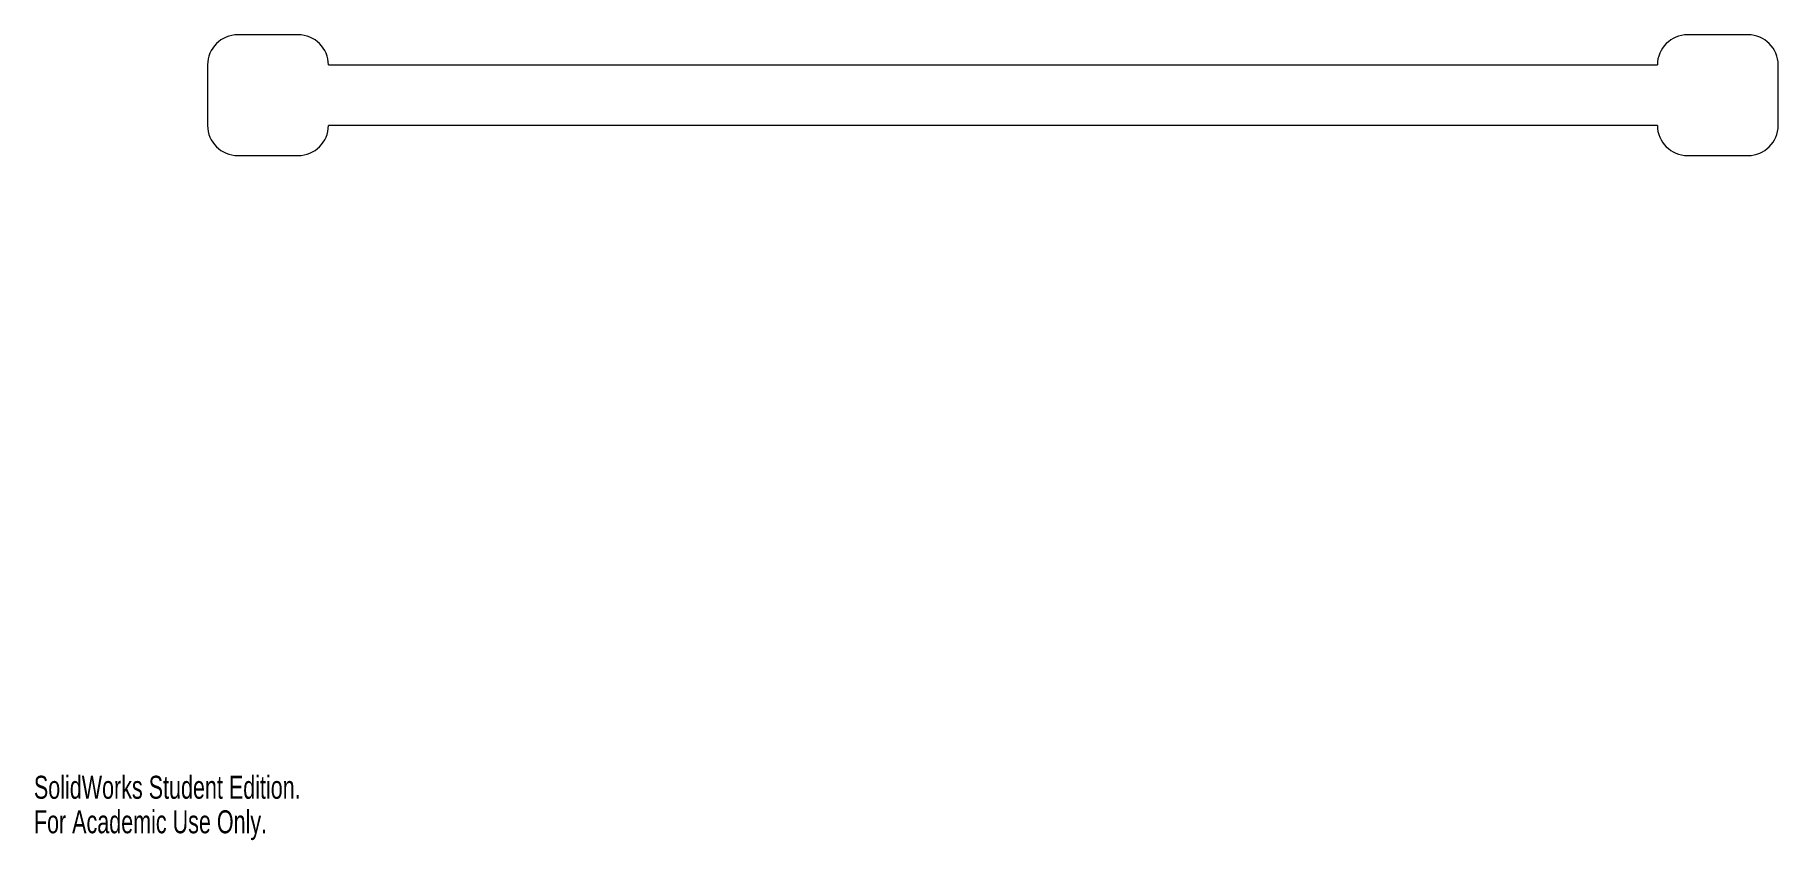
# Model space of a CAD drawing. Header units: inches. Extents: x 0 to 14.4, y 0 to 6.7.
import ezdxf

# ---------------------------------------------------------------- set-up
doc = ezdxf.new("R2010")
doc.units = ezdxf.units.IN
doc.header["$MEASUREMENT"] = 0
doc.styles.add('SLDTEXTSTYLE0', font='TXT', dxfattribs={"width": 0.7})

msp = doc.modelspace()

# ---------------------------------------------------------------- linework, layer by layer
at = {"color": 7, "linetype": 'Continuous', "lineweight": 15}
for p, q in [((2.188, 6.668), (1.688, 6.668)), ((14.188, 6.668), (13.688, 6.668)), ((1.438, 6.418), (1.438, 5.918)), ((2.438, 6.418), (13.438, 6.418)), ((14.438, 5.918), (14.438, 6.418)), ((13.438, 5.918), (2.438, 5.918)), ((1.688, 5.668), (2.188, 5.668)), ((13.688, 5.668), (14.188, 5.668))]:
    msp.add_line(p, q, dxfattribs=at)
for centre, start, end in [((1.688, 6.418), 90, 180), ((2.188, 6.418), 0, 90), ((13.688, 6.418), 90, 180), ((14.188, 6.418), 0, 90), ((1.688, 5.918), 180, 270), ((2.188, 5.918), 270, 0), ((13.688, 5.918), 180, 270), ((14.188, 5.918), 270, 0)]:
    msp.add_arc(centre, 0.25, start, end, dxfattribs=at)

# ---------------------------------------------------------------- texts
at = {"color": 7, "linetype": 'Continuous', "char_height": 0.1903, "attachment_point": 1, "style": 'SLDTEXTSTYLE0'}
for s, insert in [('SolidWorks Student Edition.', (0, 0.531)), ('For Academic Use Only.', (0, 0.245))]:
    msp.add_mtext(s, dxfattribs=dict(at, insert=insert))

doc.saveas('drawing.dxf')
